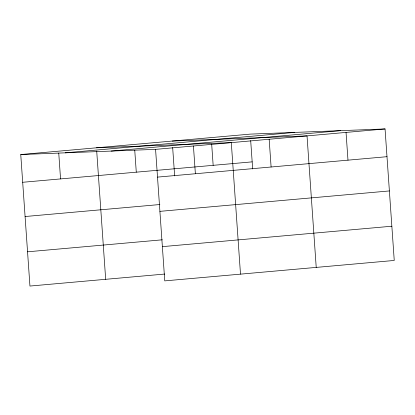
<?xml version="1.0" encoding="UTF-8"?>
<svg xmlns="http://www.w3.org/2000/svg" width="415" height="415" viewBox="0 0 415 415"><rect width="100%" height="100%" fill="white"/><g stroke="black" fill="none" stroke-linecap="round" stroke-linejoin="round"><path stroke-width="0.62" d="M20.75 154.541L250.235 134.118L385.053 128.946L394.25 260.459L164.765 280.882L155.573 149.369L20.75 154.541L29.947 286.054L164.719 274.056M65.243 152.834L294.723 132.411M111.08 151.076L340.565 130.652M155.573 149.369L385.053 128.946M22.69 182.284L252.175 161.86M157.513 177.112L386.993 156.688M25.087 216.526L159.858 204.533M159.905 211.354L389.389 190.936M27.551 251.806L162.322 239.813M162.374 246.64L391.853 226.217M172.209 141.064L307.027 135.892L316.225 267.405M96.477 147.802L231.3 142.63L240.498 274.144M346.043 132.421L347.983 160.164M269.164 139.264L271.104 167.001M250.686 140.571L252.668 168.967M211.671 144.041L213.16 165.331M193.437 146.002L195.377 173.745M172.661 147.512L174.648 175.908M134.751 150.235L136.286 172.173M96.705 151.029L105.675 279.311M58.748 153.104L60.554 178.912"/></g></svg>
